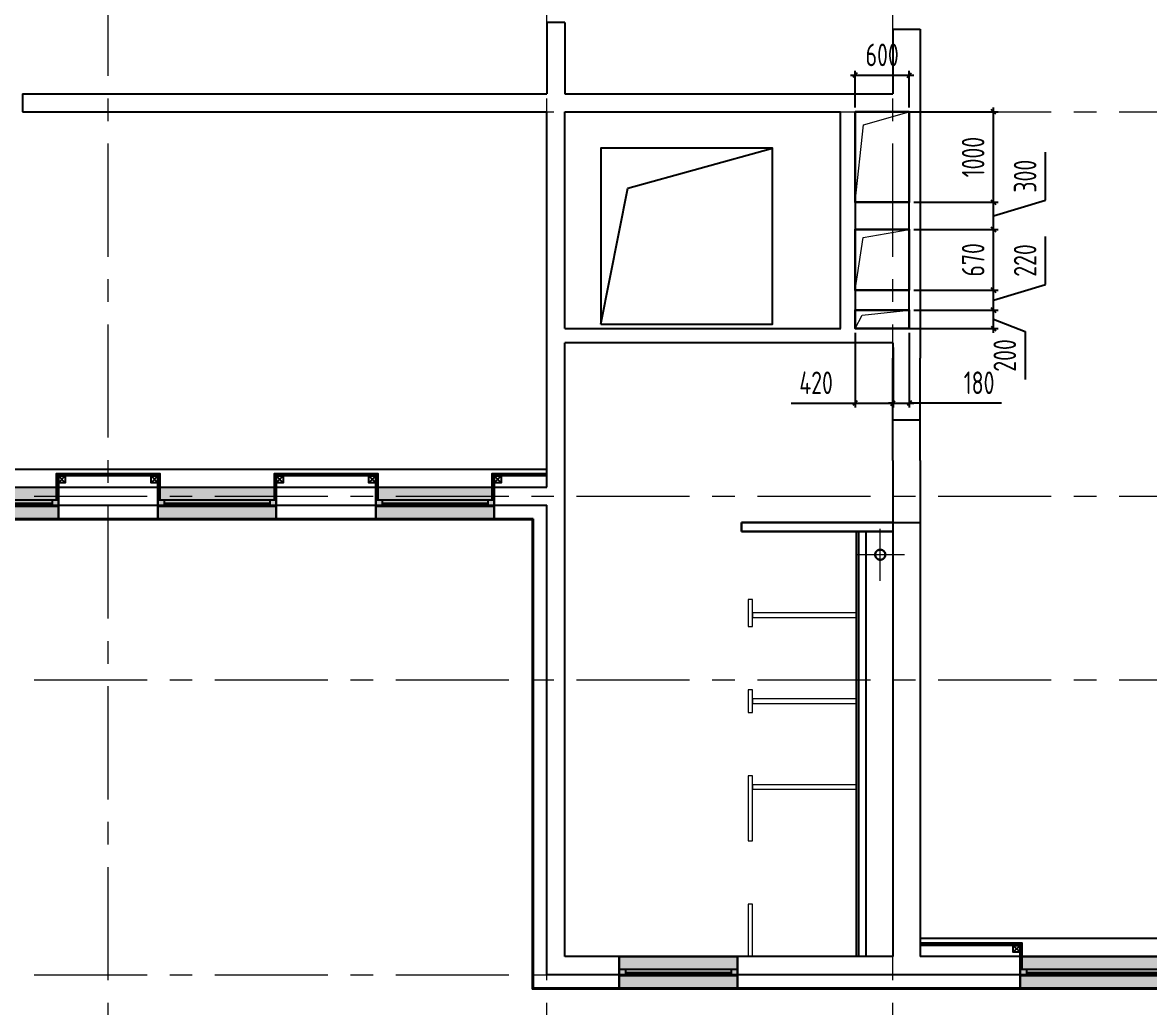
# Model space of a CAD drawing. Header units: millimetres. Extents: x -185251 to 7892985, y -102157 to 319855.
# Drawn here: x -130611 to -118148, y 100464 to 111353 of the extents above; entities that cross this region are included whole.
import ezdxf
from ezdxf import colors
from ezdxf.entities.mleader import LeaderData, LeaderLine
from ezdxf.math import Vec2, Vec3

# ---------------------------------------------------------------- set-up
doc = ezdxf.new("R2010")
doc.units = ezdxf.units.MM
doc.header["$LTSCALE"] = 10
doc.linetypes.add('CENTER', pattern=[2, 1.25, -0.25, 0.25, -0.25])
for name, color, linetype, lineweight in [('013', 7, 'Continuous', 13), ('АР_Оси', 142, 'Continuous', 9), ('АР_Перегородки газоблок', 165, 'Continuous', 30), ('АР_Перегородки сантехнические', 216, 'Continuous', 9)]:
    doc.layers.add(name, color=color, linetype=linetype, lineweight=lineweight)
doc.layers.add('Архитектура', color=251, linetype='Continuous')
doc.layers.get('0').off()
doc.layers.get('0').freeze()
doc.styles.add('ISOCPEUR', font='isocpeur.ttf', dxfattribs={"width": 0.7})
doc.styles.add('ГОСТ 2.304', font='isocpeur.ttf', dxfattribs={"width": 0.7})
doc.dimstyles.new('СПДС', dxfattribs={"dimscale": 100, "dimtxt": 2.5, "dimasz": 0.5, "dimexe": 0.5, "dimexo": 1, "dimgap": 1, "dimtad": 1, "dimdec": 0, "dimrnd": 5, "dimtxsty": 'ГОСТ 2.304', "dimblk": 'OBLIQUE', "dimcen": 2.5, "dimdle": 0.5, "dimadec": 0, "dimazin": 2, "dimtfac": 0.75, "dimtdec": 0, "dimtmove": 1, "dimatfit": 3, "dimfxl": 1, "dimtolj": 1, "dimarcsym": 1})

# ---------------------------------------------------------------- blocks, each defined once
blk = doc.blocks.new('_DOTSMALL')
at = {"color": 0, "linetype": 'ByBlock', "const_width": 0.5}
blk.add_lwpolyline([(-0.0625, 0, 1), (0.0625, 0, 1)], format="xyb", close=True, dxfattribs=at)
blk = doc.blocks.new('A$Ce02d65bd')
at = {"ltscale": 100}
for points in [[(0, 0), (0, 75), (75, 75), (75, 0), (0, 0)], [(0, 0), (75, 75)], [(0, 75), (75, 0)]]:
    blk.add_lwpolyline(points, dxfattribs=at)
blk = doc.blocks.new('A$C0e870455')
at = {"layer": 'АР_Оси', "linetype": 'CENTER', "ltscale": 1000}
for p, q in [((0, -288), (0, 288)), ((269, 0), (-269, 0))]:
    blk.add_line(p, q, dxfattribs=at)
at = {"layer": 'АР_Оси', "linetype": 'CENTER', "lineweight": 30, "ltscale": 1000}
blk.add_circle((0, 0), 56, dxfattribs=at)
blk = doc.blocks.new('*U108')
at = {"true_color": 0xffffff}
h = blk.add_hatch(color=7, dxfattribs=at)
h.dxf.hatch_style = 1
h.paths.add_polyline_path([(-1310, -140), (0, -140), (0, 220), (-1310, 220)])
at = {"lineweight": 30}
for p, q in [((-1310, -140), (-1310, 220)), ((0, -140), (0, 220))]:
    blk.add_line(p, q, dxfattribs=at)
for p, q in [((0, 220), (-1310, 220)), ((-1310, 70), (0, 70)), ((-1310, 0), (0, 0)), ((-1240, 0), (-1240, 70)), ((-1240, 35), (-70, 35)), ((-70, 0), (-70, 70)), ((-1310, -140), (0, -140)), ((-1310, -140), (-1310, -140)), ((-1310, -140), (-1310, -140)), ((0, -140), (0, -140)), ((0, -140), (0, -140))]:
    blk.add_line(p, q)
blk = doc.blocks.new('*U40')
at = {"true_color": 0xffffff}
h = blk.add_hatch(color=7, dxfattribs=at)
h.dxf.hatch_style = 1
h.paths.add_polyline_path([(-1600, -140), (0, -140), (0, 220), (-1600, 220)])
at = {"lineweight": 30}
for p, q in [((-1600, -140), (-1600, 220)), ((0, -140), (0, 220))]:
    blk.add_line(p, q, dxfattribs=at)
for p, q in [((0, 220), (-1600, 220)), ((-1600, 70), (0, 70)), ((-1600, 0), (0, 0)), ((-1530, 0), (-1530, 70)), ((-1530, 35), (-70, 35)), ((-70, 0), (-70, 70)), ((-1600, -140), (0, -140)), ((-1600, -140), (-1600, -140)), ((-1600, -140), (-1600, -140)), ((0, -140), (0, -140)), ((0, -140), (0, -140))]:
    blk.add_line(p, q)
blk = doc.blocks.new('_Oblique')
at = {"color": 0, "linetype": 'ByBlock', "lineweight": -2}
blk.add_line((-0.5, -0.5), (0.5, 0.5), dxfattribs=at)
blk = doc.blocks.new('*D756')
at = {"layer": '013', "color": 0, "linetype": 'ByBlock', "lineweight": -2, "transparency": 16777216}
for p, q in [((-121404, 107921), (-121404, 107095)), ((-120984, 107761), (-120984, 107095)), ((-122110, 107145), (-121404, 107145)), ((-121454, 107145), (-120934, 107145))]:
    blk.add_line(p, q, dxfattribs=at)
at = {"layer": 'Defpoints', "color": 0, "linetype": 'ByBlock', "transparency": 16777216}
for p in [(-121404, 107971), (-120984, 107811), (-120984, 107145)]:
    blk.add_point(p, dxfattribs=at)
at = {"layer": '013', "color": 0, "linetype": 'ByBlock', "lineweight": -2, "transparency": 16777216, "xscale": 50, "yscale": 50, "zscale": 50, "rotation": 180}
blk.add_blockref('_Oblique', (-121404, 107145), dxfattribs=at)
at = {"layer": '013', "color": 0, "linetype": 'ByBlock', "lineweight": -2, "transparency": 16777216, "xscale": 50, "yscale": 50, "zscale": 50}
blk.add_blockref('_Oblique', (-120984, 107145), dxfattribs=at)
at = {"layer": '013', "color": 0, "linetype": 'ByBlock', "transparency": 16777216, "insert": (-121835, 107370), "char_height": 250, "attachment_point": 5, "style": 'ГОСТ 2.304'}
blk.add_mtext('\\A1;420', dxfattribs=at)
blk = doc.blocks.new('*D757')
at = {"layer": '013', "color": 0, "linetype": 'ByBlock', "lineweight": -2, "transparency": 16777216}
for p, q in [((-119873, 107921), (-119873, 108223)), ((-120754, 108173), (-119823, 108173)), ((-119873, 108072), (-119523, 107938)), ((-120754, 107971), (-119823, 107971)), ((-119523, 107938), (-119523, 107405))]:
    blk.add_line(p, q, dxfattribs=at)
at = {"layer": 'Defpoints', "color": 0, "linetype": 'ByBlock', "transparency": 16777216}
for p in [(-120804, 108173), (-119873, 108173), (-120804, 107971)]:
    blk.add_point(p, dxfattribs=at)
at = {"layer": '013', "color": 0, "linetype": 'ByBlock', "lineweight": -2, "transparency": 16777216, "xscale": 50, "yscale": 50, "zscale": 50}
for p, rotation in [((-119873, 108173), 90), ((-119873, 107971), 270)]:
    blk.add_blockref('_Oblique', p, dxfattribs=dict(at, rotation=rotation))
at = {"layer": '013', "color": 0, "linetype": 'ByBlock', "transparency": 16777216, "insert": (-119748, 107672), "char_height": 250, "attachment_point": 5, "rotation": 90, "style": 'ГОСТ 2.304'}
blk.add_mtext('\\A1;200', dxfattribs=at)
blk = doc.blocks.new('*D758')
at = {"layer": '013', "color": 0, "linetype": 'ByBlock', "lineweight": -2, "transparency": 16777216}
for p, q in [((-121404, 110415), (-121404, 110820)), ((-120804, 110415), (-120804, 110820)), ((-121454, 110770), (-120754, 110770))]:
    blk.add_line(p, q, dxfattribs=at)
at = {"layer": 'Defpoints', "color": 0, "linetype": 'ByBlock', "transparency": 16777216}
for p in [(-120804, 110770), (-121404, 110365), (-120804, 110365)]:
    blk.add_point(p, dxfattribs=at)
at = {"layer": '013', "color": 0, "linetype": 'ByBlock', "lineweight": -2, "transparency": 16777216, "xscale": 50, "yscale": 50, "zscale": 50, "rotation": 180}
blk.add_blockref('_Oblique', (-121404, 110770), dxfattribs=at)
at = {"layer": '013', "color": 0, "linetype": 'ByBlock', "lineweight": -2, "transparency": 16777216, "xscale": 50, "yscale": 50, "zscale": 50}
blk.add_blockref('_Oblique', (-120804, 110770), dxfattribs=at)
at = {"layer": '013', "color": 0, "linetype": 'ByBlock', "transparency": 16777216, "insert": (-121104, 110995), "char_height": 250, "attachment_point": 5, "style": 'ГОСТ 2.304'}
blk.add_mtext('\\A1;600', dxfattribs=at)
blk = doc.blocks.new('*D686')
at = {"layer": '013', "color": 0, "linetype": 'ByBlock', "lineweight": -2, "transparency": 16777216}
for p, q in [((-120804, 107922), (-120804, 107095)), ((-120984, 107761), (-120984, 107095)), ((-120984, 107145), (-121034, 107145)), ((-120984, 107145), (-120804, 107145)), ((-120984, 107145), (-120804, 107145)), ((-120804, 107145), (-120754, 107145)), ((-119783, 107145), (-120804, 107145))]:
    blk.add_line(p, q, dxfattribs=at)
at = {"layer": 'Defpoints', "color": 0, "linetype": 'ByBlock', "transparency": 16777216}
for p in [(-120804, 107972), (-120984, 107811), (-120804, 107145)]:
    blk.add_point(p, dxfattribs=at)
at = {"layer": '013', "color": 0, "linetype": 'ByBlock', "lineweight": -2, "transparency": 16777216, "xscale": 50, "yscale": 50, "zscale": 50}
blk.add_blockref('_Oblique', (-120984, 107145), dxfattribs=at)
at = {"layer": '013', "color": 0, "linetype": 'ByBlock', "lineweight": -2, "transparency": 16777216, "xscale": 50, "yscale": 50, "zscale": 50, "rotation": 180}
blk.add_blockref('_Oblique', (-120804, 107145), dxfattribs=at)
at = {"layer": '013', "color": 0, "linetype": 'ByBlock', "transparency": 16777216, "insert": (-120032, 107370), "char_height": 250, "attachment_point": 5, "style": 'ГОСТ 2.304'}
blk.add_mtext('\\A1;180', dxfattribs=at)
blk = doc.blocks.new('*D676')
at = {"layer": '013', "color": 0, "linetype": 'ByBlock', "lineweight": -2, "transparency": 16777216}
for p, q in [((-119298, 108456), (-119298, 108988)), ((-119873, 108283), (-119298, 108456)), ((-119873, 108123), (-119873, 108444)), ((-120754, 108394), (-119823, 108394)), ((-120754, 108173), (-119823, 108173))]:
    blk.add_line(p, q, dxfattribs=at)
at = {"layer": 'Defpoints', "color": 0, "linetype": 'ByBlock', "transparency": 16777216}
for p in [(-120804, 108394), (-119873, 108394), (-120804, 108173)]:
    blk.add_point(p, dxfattribs=at)
at = {"layer": '013', "color": 0, "linetype": 'ByBlock', "lineweight": -2, "transparency": 16777216, "xscale": 50, "yscale": 50, "zscale": 50}
for p, rotation in [((-119873, 108394), 90), ((-119873, 108173), 270)]:
    blk.add_blockref('_Oblique', p, dxfattribs=dict(at, rotation=rotation))
at = {"layer": '013', "color": 0, "linetype": 'ByBlock', "transparency": 16777216, "insert": (-119523, 108722), "char_height": 250, "attachment_point": 5, "rotation": 90, "style": 'ГОСТ 2.304'}
blk.add_mtext('\\A1;220', dxfattribs=at)
blk = doc.blocks.new('*D677')
at = {"layer": '013', "color": 0, "linetype": 'ByBlock', "lineweight": -2, "transparency": 16777216}
for p, q in [((-120754, 109065), (-119823, 109065)), ((-119873, 108344), (-119873, 109115)), ((-120754, 108394), (-119823, 108394))]:
    blk.add_line(p, q, dxfattribs=at)
at = {"layer": 'Defpoints', "color": 0, "linetype": 'ByBlock', "transparency": 16777216}
for p in [(-120804, 109065), (-119873, 109065), (-120804, 108394)]:
    blk.add_point(p, dxfattribs=at)
at = {"layer": '013', "color": 0, "linetype": 'ByBlock', "lineweight": -2, "transparency": 16777216, "xscale": 50, "yscale": 50, "zscale": 50}
for p, rotation in [((-119873, 109065), 90), ((-119873, 108394), 270)]:
    blk.add_blockref('_Oblique', p, dxfattribs=dict(at, rotation=rotation))
at = {"layer": '013', "color": 0, "linetype": 'ByBlock', "transparency": 16777216, "insert": (-120098, 108729), "char_height": 250, "attachment_point": 5, "rotation": 90, "style": 'ГОСТ 2.304'}
blk.add_mtext('\\A1;670', dxfattribs=at)
blk = doc.blocks.new('*D678')
at = {"layer": '013', "color": 0, "linetype": 'ByBlock', "lineweight": -2, "transparency": 16777216}
for p, q in [((-119298, 109388), (-119298, 109920)), ((-120754, 109365), (-119823, 109365)), ((-119873, 109015), (-119873, 109415)), ((-119873, 109215), (-119298, 109388)), ((-120754, 109065), (-119823, 109065))]:
    blk.add_line(p, q, dxfattribs=at)
at = {"layer": 'Defpoints', "color": 0, "linetype": 'ByBlock', "transparency": 16777216}
for p in [(-120804, 109365), (-119873, 109365), (-120804, 109065)]:
    blk.add_point(p, dxfattribs=at)
at = {"layer": '013', "color": 0, "linetype": 'ByBlock', "lineweight": -2, "transparency": 16777216, "xscale": 50, "yscale": 50, "zscale": 50}
for p, rotation in [((-119873, 109365), 90), ((-119873, 109065), 270)]:
    blk.add_blockref('_Oblique', p, dxfattribs=dict(at, rotation=rotation))
at = {"layer": '013', "color": 0, "linetype": 'ByBlock', "transparency": 16777216, "insert": (-119523, 109654), "char_height": 250, "attachment_point": 5, "rotation": 90, "style": 'ГОСТ 2.304'}
blk.add_mtext('\\A1;300', dxfattribs=at)
blk = doc.blocks.new('*D679')
at = {"layer": '013', "color": 0, "linetype": 'ByBlock', "lineweight": -2, "transparency": 16777216}
for p, q in [((-120754, 110365), (-119823, 110365)), ((-119873, 109315), (-119873, 110415)), ((-120754, 109365), (-119823, 109365))]:
    blk.add_line(p, q, dxfattribs=at)
at = {"layer": 'Defpoints', "color": 0, "linetype": 'ByBlock', "transparency": 16777216}
for p in [(-120804, 110365), (-119873, 110365), (-120804, 109365)]:
    blk.add_point(p, dxfattribs=at)
at = {"layer": '013', "color": 0, "linetype": 'ByBlock', "lineweight": -2, "transparency": 16777216, "xscale": 50, "yscale": 50, "zscale": 50}
for p, rotation in [((-119873, 110365), 90), ((-119873, 109365), 270)]:
    blk.add_blockref('_Oblique', p, dxfattribs=dict(at, rotation=rotation))
at = {"layer": '013', "color": 0, "linetype": 'ByBlock', "transparency": 16777216, "insert": (-120098, 109865), "char_height": 250, "attachment_point": 5, "rotation": 90, "style": 'ГОСТ 2.304'}
blk.add_mtext('\\A1;1000', dxfattribs=at)

msp = doc.modelspace()

# ---------------------------------------------------------------- linework, layer by layer
at = {"layer": '013', "color": 1, "linetype": 'ByBlock'}
for points in [[(-121404.4, 109365.2), (-121309, 110222.1), (-120804.3, 110365.9)], [(-121404.4, 108393.7), (-121313.5, 108976), (-120804.1, 109065.2)], [(-121402.6, 107971.5), (-121325.3, 108118.2), (-120804.1, 108173)]]:
    msp.add_lwpolyline(points, dxfattribs=at)
at = {"layer": '013', "color": 1, "linetype": 'ByBlock', "lineweight": 30}
for points in [[(-120804.3, 110365.2), (-121404.4, 110365.2), (-121404.4, 109365.2), (-120804.3, 109365.2)], [(-120804.1, 108393.7), (-121404.4, 108393.7), (-121404.4, 109065.2), (-120804.1, 109065.2)], [(-120804.1, 107971.5), (-121404.4, 107971.5), (-121404.4, 108173), (-120804.1, 108173)]]:
    msp.add_lwpolyline(points, close=True, dxfattribs=at)
at = {"layer": 'АР_Оси', "linetype": 'CENTER', "ltscale": 100}
for p, q in [((-129664.3, 92764), (-129664.3, 127071.4)), ((-124814.3, 92764), (-124814.3, 127071.4)), ((-120984.3, 92764), (-120984.3, 127071.4)), ((-176483.7, 110365.2), (-101315.8, 110365.2)), ((-176483.7, 106115.2), (-101315.8, 106115.2)), ((-176483.7, 104085.2), (-101315.8, 104085.2)), ((-176483.7, 100825.2), (-101315.8, 100825.2))]:
    msp.add_line(p, q, dxfattribs=at)
at = {"layer": 'АР_Перегородки газоблок', "ltscale": 100}
for points in [[(-120984.3, 105826.5), (-122661.5, 105825.2)], [(-122661.5, 105725.2), (-122661.5, 105825.2)], [(-120984.3, 105726.5), (-122661.5, 105725.2)]]:
    msp.add_lwpolyline(points, dxfattribs=at)
at = {"layer": 'АР_Перегородки газоблок', "color": 0, "lineweight": 25, "ltscale": 100}
for points in [[(-121361.5, 101025.2), (-121361.5, 105726.5)], [(-121284.5, 105726.5), (-121284.5, 101025.2)]]:
    msp.add_lwpolyline(points, dxfattribs=at)
at = {"layer": 'АР_Перегородки сантехнические', "lineweight": 0}
for points in [[(-122586.5, 104675.2), (-122536.5, 104675.2), (-122536.5, 104975.2), (-122586.5, 104975.2)], [(-121386.5, 104775.2), (-121386.5, 104825.2), (-122536.5, 104825.2), (-122536.5, 104775.2)], [(-122586.5, 103725.2), (-122536.5, 103725.2), (-122536.5, 103975.2), (-122586.5, 103975.2)], [(-121386.5, 103825.2), (-121386.5, 103875.2), (-122536.5, 103875.2), (-122536.5, 103825.2)], [(-122586.5, 102304.8), (-122536.5, 102304.8), (-122536.5, 103025.2), (-122586.5, 103025.2)], [(-121386.5, 102875.2), (-121386.5, 102925.2), (-122536.5, 102925.2), (-122536.5, 102875.2)], [(-122586.5, 101025.2), (-122536.5, 101025.2), (-122536.5, 101604.8), (-122586.5, 101604.8)]]:
    msp.add_lwpolyline(points, close=True, dxfattribs=at)
at = {"layer": 'Архитектура', "lineweight": 25, "transparency": 33554684}
for p, q in [((-124814.3, 111352.7), (-124814.3, 110565.2)), ((-124614.3, 111352.7), (-124814.3, 111352.7)), ((-124614.3, 111352.7), (-124814.3, 111352.7)), ((-124614.3, 111352.7), (-124614.3, 110565.2)), ((-120984.3, 111277.7), (-120984.3, 110565.2)), ((-120984.3, 111277.7), (-120684.3, 111277.7)), ((-120684.3, 111277.7), (-120684.3, 110365.2)), ((-130610.9, 110565.3), (-130610.9, 110365.3)), ((-130610.9, 110565.2), (-124814.3, 110565.2)), ((-124614.3, 110565.2), (-121790.3, 110565.2)), ((-121964.4, 110565.2), (-120984.3, 110565.2)), ((-130610.9, 110365.3), (-124814.3, 110365.2)), ((-124814.3, 106215.2), (-124814.3, 110365.2)), ((-124614.3, 107971.5), (-124614.3, 110365.2)), ((-121404.4, 110365.2), (-120684.3, 110365.2)), ((-124614.3, 101025.2), (-124614.3, 107811.5)), ((-120984.3, 107811.5), (-120984.3, 107640.9)), ((-120984.3, 106510.9), (-120984.3, 107640.9)), ((-120684.3, 106510.9), (-120684.3, 107640.9)), ((-120984.3, 106510.9), (-120984.3, 101025.4)), ((-120684.3, 106510.9), (-120684.3, 101025.2)), ((-132610.9, 106415.3), (-124814.3, 106415.2)), ((-135992.2, 106215.2), (-124814.3, 106215.2)), ((-133349.6, 106015.2), (-124814.3, 106015.2)), ((-124814.3, 100825.2), (-124814.3, 106015.2)), ((-124964.3, 105865.2), (-133199.6, 105865.2)), ((-124974.3, 105855.2), (-133189.6, 105855.2)), ((-124974.3, 105855.2), (-124974.3, 100665.2)), ((-124964.3, 105865.2), (-124964.3, 100675.2)), ((-120987.8, 105826.5), (-120984.3, 101025.4)), ((-120983.7, 105826.5), (-120683.7, 105826.5)), ((-116874.3, 101225.2), (-120684.3, 101225.2)), ((-120984.3, 101025.2), (-124614.3, 101025.2)), ((-116874.3, 101025.2), (-120684.3, 101025.2)), ((-116934.3, 100825.2), (-124814.3, 100825.2)), ((-117094.3, 100665.2), (-124974.3, 100665.2)), ((-117084.3, 100675.2), (-124964.3, 100675.2))]:
    msp.add_line(p, q, dxfattribs=at)
for points in [[(-124614.3, 110365.2), (-121564.4, 110365.2)], [(-121964.4, 110365.2), (-121564.4, 110365.2)], [(-121964.4, 110365.2), (-121564.4, 110365.2)], [(-121564.4, 107971.5), (-121564.4, 110365.2)], [(-121404.4, 110365.2), (-121404.4, 107971.5)], [(-120804.1, 107972.2), (-120804.3, 110365.9)], [(-120684.3, 110365.9), (-120684.2, 107972.2)], [(-124214.3, 108016.5), (-123916.9, 109523.1), (-122316.3, 109965.2)], [(-124614.3, 107971.5), (-121562.6, 107971.5)], [(-121402.6, 107971.5), (-120684.3, 107971.5)], [(-120684.3, 107971.5), (-120684.3, 107640.9)], [(-120984.3, 107811.5), (-124614.3, 107811.5)], [(-120684.3, 106955.2), (-120984.3, 106955.2)], [(-129089.3, 106075.2), (-129089.3, 106364.4), (-130239.3, 106364.4), (-130239.3, 106075.2)], [(-129101.8, 106075.2), (-129101.8, 106351.9), (-130226.8, 106351.9), (-130226.8, 106075.2)], [(-129114.3, 106094.9), (-129114.3, 106339.4), (-130214.3, 106339.4), (-130214.3, 106132.5)], [(-126679.3, 106075.2), (-126679.3, 106364.4), (-127829.3, 106364.4), (-127829.3, 106075.2)], [(-126691.8, 106075.2), (-126691.8, 106351.9), (-127816.8, 106351.9), (-127816.8, 106075.2)], [(-126704.3, 106094.9), (-126704.3, 106339.4), (-127804.3, 106339.4), (-127804.3, 106132.5)], [(-124814.3, 106364.4), (-125419.3, 106364.4), (-125419.3, 106075.2)], [(-124814.3, 106351.9), (-125406.8, 106351.9), (-125406.8, 106075.2)], [(-124814.3, 106339.4), (-125394.3, 106339.4), (-125394.3, 106132.5)], [(-121386.5, 101025.2), (-121386.5, 105726.5)], [(-121361.5, 101025.2), (-121361.5, 105726.5)], [(-121286.5, 105726.5), (-121286.5, 101025.2)], [(-119554.3, 100885.2), (-119554.3, 101174.4), (-120679.3, 101174.4)], [(-119566.8, 100885.2), (-119566.8, 101161.9), (-120679.3, 101161.9)], [(-119579.3, 100904.9), (-119579.3, 101149.4), (-120679.3, 101149.4), (-120679.3, 101149.4)]]:
    msp.add_lwpolyline(points, dxfattribs=at)
msp.add_lwpolyline([(-124214.3, 108016.5), (-122316.3, 108016.5), (-122316.3, 109965.2), (-124214.3, 109965.2)], close=True, dxfattribs=at)

# ---------------------------------------------------------------- block references
at = {"layer": 'Архитектура', "lineweight": 25, "transparency": 33554684, "rotation": 180}
for p in [(-130139.3, 106339.4), (-129114.3, 106339.4), (-127729.3, 106339.4), (-126704.3, 106339.4), (-125319.3, 106339.4), (-119579.3, 101149.4)]:
    msp.add_blockref('A$Ce02d65bd', p, dxfattribs=at)
at = {"layer": 'Архитектура', "lineweight": 25, "transparency": 33554684, "xscale": -1, "rotation": 180}
for name, p in [('*U108', (-130214.3, 106075.2)), ('*U108', (-127804.3, 106075.2)), ('*U108', (-125394.3, 106075.2)), ('*U108', (-122704.3, 100885.2)), ('*U40', (-117979.3, 100885.2))]:
    msp.add_blockref(name, p, dxfattribs=at)
at = {"layer": 'Архитектура', "lineweight": 25, "transparency": 33554684}
msp.add_blockref('A$C0e870455', (-121125.3, 105469), dxfattribs=at)

# ---------------------------------------------------------------- dimensions: what is measured, and where the dimension line sits
at = {"layer": '013', "color": 1, "linetype": 'ByBlock'}
dim = msp.add_linear_dim(base=(-120804.3, 110770.2), p1=(-121404.4, 110365.2), p2=(-120804.3, 110365.2), dimstyle='СПДС', override={"dimasz": 0.5, "dimexe": 0.5, "dimexo": 0.5, "dimrnd": 5, "dimdle": 0.5}, dxfattribs=at)
dim.commit()
dim.dimension.update_dxf_attribs({"geometry": '*D758', "text_midpoint": (-121104.3, 110995.2)})
for base, p1, p2, picture, middle in [((-119872.6, 110365.2), (-120804.1, 109365.2), (-120804.1, 110365.2), '*D679', (-120097.6, 109865.2)), ((-119872.6, 109365.2), (-120804.1, 109065.2), (-120804.1, 109365.2), '*D678', (-119522.6, 109487.7)), ((-119872.6212, 109065.2277), (-120804.143, 108393.7068), (-120804.1185, 109065.2277), '*D677', (-120097.6212, 108729.4672)), ((-119872.6, 108393.7), (-120804.1, 108173), (-120804.1, 108393.7), '*D676', (-119522.6, 108555.9))]:
    dim = msp.add_linear_dim(base=base, p1=p1, p2=p2, angle=90, dimstyle='СПДС', override={"dimasz": 0.5, "dimexe": 0.5, "dimexo": 0.5, "dimrnd": 5, "dimdle": 0.5}, dxfattribs=at)
    dim.commit()
    dim.dimension.update_dxf_attribs({"geometry": picture, "text_midpoint": middle})
dim = msp.add_linear_dim(base=(-119872.6212, 108173.016), p1=(-120804.1163, 107971.4951), p2=(-120804.1163, 108173.016), angle=90, dimstyle='СПДС', override={"dimasz": 0.5, "dimexe": 0.5, "dimexo": 0.5, "dimrnd": 5, "dimdle": 0.5}, dxfattribs=at)
dim.commit()
dim.dimension.update_dxf_attribs({"geometry": '*D757', "text_midpoint": (-119522.6212, 107837.7846), "dimtype": 160})
for base, p1, p2, picture, middle in [((-120984.3, 107145.2), (-121404.4, 107971.5), (-120984.3, 107811.5), '*D756', (-121835.4, 107095.9)), ((-120804.1, 107145.2), (-120984.3, 107811.5), (-120804.1, 107972.2), '*D686', (-120032.1, 107145.2))]:
    dim = msp.add_linear_dim(base=base, p1=p1, p2=p2, dimstyle='СПДС', override={"dimasz": 0.5, "dimexe": 0.5, "dimexo": 0.5, "dimrnd": 5, "dimdle": 0.5}, dxfattribs=at)
    dim.commit()
    dim.dimension.update_dxf_attribs({"geometry": picture, "text_midpoint": middle, "dimtype": 160})

# ---------------------------------------------------------------- leaders
at = {"layer": 'Архитектура', "lineweight": 25, "transparency": 33554684}
ml = msp.add_multileader_mtext('Standard', dxfattribs=at)
ml.set_content('+13,700', color=256, style='ISOCPEUR')
ml.set_leader_properties(color=256, linetype='Continuous', lineweight=-1)
ml.set_arrow_properties(name='DOTSMALL')
ml.build(insert=Vec2(0, 0))
ml.multileader.update_dxf_attribs({"has_text_frame": 1, "text_left_attachment_type": 4, "text_right_attachment_type": 4, "dogleg_length": 100, "arrow_head_size": 180})
ctx = ml.context
ctx.base_point, ctx.char_height, ctx.arrow_head_size, ctx.landing_gap_size, ctx.plane_origin = Vec3(-153128.5, 305780.9), 250, 180, 50, Vec3(-155938.5, 304929.3)
ctx.left_attachment, ctx.right_attachment = 4, 4
notes = []
notes.append((ctx, [(0, (0, 0, 0), (0, 0), (1, 0), 1, [])]))
ctx.mtext.insert, ctx.mtext.width, ctx.mtext.line_spacing_style, ctx.mtext.flow_direction = Vec3(-153078.5, 306114.2), 852.697, 2, 5
ml = msp.add_multileader_mtext('Standard', dxfattribs=at)
ml.set_content('Л.2', color=256, style='ISOCPEUR')
ml.set_leader_properties(color=256, linetype='Continuous', lineweight=-1)
ml.set_arrow_properties(name='DOTSMALL')
ml.build(insert=Vec2(0, 0))
ml.multileader.update_dxf_attribs({"has_text_frame": 1, "text_left_attachment_type": 4, "text_right_attachment_type": 4, "dogleg_length": 100, "arrow_head_size": 180})
ctx = ml.context
ctx.base_point, ctx.char_height, ctx.arrow_head_size, ctx.landing_gap_size, ctx.plane_origin = Vec3(-155818.3, 305092.3, 0), 250, 180, 50, Vec3(-91789.1, 292800.5, 0)
ctx.left_attachment, ctx.right_attachment = 4, 4
notes.append((ctx, [(0, (0, 0, 0), (0, 0), (1, 0), 1, [])]))
ctx.mtext.insert, ctx.mtext.width, ctx.mtext.line_spacing_style, ctx.mtext.flow_direction = Vec3(-155768.3, 305425.7, 0), 852.697, 2, 5
ml = msp.add_multileader_mtext('Standard', dxfattribs=at)
ml.set_content('+15,850', color=256, style='ISOCPEUR')
ml.set_leader_properties(color=256, linetype='Continuous', lineweight=-1)
ml.set_arrow_properties(name='DOTSMALL')
ml.build(insert=Vec2(0, 0))
ml.multileader.update_dxf_attribs({"has_text_frame": 1, "text_left_attachment_type": 4, "text_right_attachment_type": 4, "dogleg_length": 100, "arrow_head_size": 180})
ctx = ml.context
ctx.base_point, ctx.char_height, ctx.arrow_head_size, ctx.landing_gap_size, ctx.plane_origin = Vec3(-153165, 299863.7), 250, 180, 50, Vec3(-154468.2, 298656.1)
ctx.left_attachment, ctx.right_attachment = 4, 4
notes.append((ctx, [(0, (0, 0, 0), (0, 0), (1, 0), 1, [])]))
ctx.mtext.insert, ctx.mtext.width, ctx.mtext.defined_height, ctx.mtext.line_spacing_style, ctx.mtext.flow_direction = Vec3(-153115, 300197), 696.035, 776.5, 2, 5
ml = msp.add_multileader_mtext('Standard', dxfattribs=at)
ml.set_content('+15,850', color=256, style='ISOCPEUR')
ml.set_leader_properties(color=256, linetype='Continuous', lineweight=-1)
ml.set_arrow_properties(name='DOTSMALL')
ml.build(insert=Vec2(0, 0))
ml.multileader.update_dxf_attribs({"has_text_frame": 1, "text_left_attachment_type": 4, "text_right_attachment_type": 4, "dogleg_length": 100, "arrow_head_size": 180})
ctx = ml.context
ctx.base_point, ctx.char_height, ctx.arrow_head_size, ctx.landing_gap_size, ctx.plane_origin = Vec3(-141689.6, 296695.6), 250, 180, 50, Vec3(-140764.6, 294352)
ctx.left_attachment, ctx.right_attachment = 4, 4
notes.append((ctx, [(0, (0, 0, 0), (0, 0), (1, 0), 1, [])]))
ctx.mtext.insert, ctx.mtext.width, ctx.mtext.line_spacing_style, ctx.mtext.flow_direction = Vec3(-141639.6, 297028.9), 852.697, 2, 5
ml = msp.add_multileader_mtext('Standard', dxfattribs=at)
ml.set_content('Л.2', color=256, style='ISOCPEUR')
ml.set_leader_properties(color=256, linetype='Continuous', lineweight=-1)
ml.set_arrow_properties(name='DOTSMALL')
ml.build(insert=Vec2(0, 0))
ml.multileader.update_dxf_attribs({"has_text_frame": 1, "text_left_attachment_type": 4, "text_right_attachment_type": 4, "dogleg_length": 100, "arrow_head_size": 180})
ctx = ml.context
ctx.base_point, ctx.char_height, ctx.arrow_head_size, ctx.landing_gap_size, ctx.plane_origin = Vec3(-155501.4, 214032.7, 0), 250, 180, 50, Vec3(-129706.2, 200566.2, 0)
ctx.left_attachment, ctx.right_attachment = 4, 4
notes.append((ctx, [(0, (0, 0, 0), (0, 0), (1, 0), 1, [])]))
ctx.mtext.insert, ctx.mtext.width, ctx.mtext.line_spacing_style, ctx.mtext.flow_direction = Vec3(-155451.4, 214366, 0), 852.697, 2, 5
ml = msp.add_multileader_mtext('Standard', dxfattribs=at)
ml.set_content('+9,800', color=256, style='ISOCPEUR')
ml.set_leader_properties(color=256, linetype='Continuous', lineweight=-1)
ml.set_arrow_properties(name='DOTSMALL')
ml.build(insert=Vec2(0, 0))
ml.multileader.update_dxf_attribs({"has_text_frame": 1, "text_left_attachment_type": 4, "text_right_attachment_type": 4, "dogleg_length": 100, "arrow_head_size": 180})
ctx = ml.context
ctx.base_point, ctx.char_height, ctx.arrow_head_size, ctx.landing_gap_size, ctx.plane_origin = Vec3(-152582.7, 213955.7), 250, 180, 50, Vec3(-155731.7, 213023.6)
ctx.left_attachment, ctx.right_attachment = 4, 4
notes.append((ctx, [(0, (0, 0, 0), (0, 0), (1, 0), 1, [])]))
ctx.mtext.insert, ctx.mtext.width, ctx.mtext.line_spacing_style, ctx.mtext.flow_direction = Vec3(-152532.7, 214289), 852.697, 2, 5
ml = msp.add_multileader_mtext('Standard', dxfattribs=at)
ml.set_content('+11,750', color=256, style='ISOCPEUR')
ml.set_leader_properties(color=256, linetype='Continuous', lineweight=-1)
ml.set_arrow_properties(name='DOTSMALL')
ml.build(insert=Vec2(0, 0))
ml.multileader.update_dxf_attribs({"has_text_frame": 1, "text_left_attachment_type": 4, "text_right_attachment_type": 4, "dogleg_length": 100, "arrow_head_size": 180})
ctx = ml.context
ctx.base_point, ctx.char_height, ctx.arrow_head_size, ctx.landing_gap_size, ctx.plane_origin = Vec3(-155526.1, 207799.1), 250, 180, 50, Vec3(-154118.5, 206726)
ctx.left_attachment, ctx.right_attachment = 4, 4
notes.append((ctx, [(0, (0, 0, 0), (0, 0), (1, 0), 1, [])]))
ctx.mtext.insert, ctx.mtext.width, ctx.mtext.defined_height, ctx.mtext.line_spacing_style, ctx.mtext.flow_direction = Vec3(-155476.1, 208132.4), 696.035, 912.5, 2, 5
ml = msp.add_multileader_mtext('Standard', dxfattribs=at)
ml.set_content('+12,200', color=256, style='ISOCPEUR')
ml.set_leader_properties(color=256, linetype='Continuous', lineweight=-1)
ml.set_arrow_properties(name='DOTSMALL')
ml.build(insert=Vec2(0, 0))
ml.multileader.update_dxf_attribs({"has_text_frame": 1, "text_left_attachment_type": 4, "text_right_attachment_type": 4, "dogleg_length": 100, "arrow_head_size": 180})
ctx = ml.context
ctx.base_point, ctx.char_height, ctx.arrow_head_size, ctx.landing_gap_size, ctx.plane_origin, ctx.plane_x_axis, ctx.plane_y_axis = Vec3(-129137.5, 200772), 250, 180, 50, Vec3(-116989.9, 226007.9), Vec3(0, 1), Vec3(-1, 0)
ctx.left_attachment, ctx.right_attachment = 4, 4
notes.append((ctx, [(0, (0, 0, 0), (0, 0), (1, 0), 1, [])]))
ctx.mtext.insert, ctx.mtext.text_direction, ctx.mtext.rotation, ctx.mtext.width, ctx.mtext.line_spacing_style, ctx.mtext.flow_direction = Vec3(-129470.8, 200822), Vec3(0, 1), 1.5707963, 852.697, 2, 5
ml = msp.add_multileader_mtext('Standard', dxfattribs=at)
ml.set_content('+12,200', color=256, style='ISOCPEUR')
ml.set_leader_properties(color=256, linetype='Continuous', lineweight=-1)
ml.set_arrow_properties(name='DOTSMALL')
ml.build(insert=Vec2(0, 0))
ml.multileader.update_dxf_attribs({"has_text_frame": 1, "text_left_attachment_type": 4, "text_right_attachment_type": 4, "dogleg_length": 100, "arrow_head_size": 180})
ctx = ml.context
ctx.base_point, ctx.char_height, ctx.arrow_head_size, ctx.landing_gap_size, ctx.plane_origin, ctx.plane_x_axis, ctx.plane_y_axis = Vec3(-138764.9, 200664.9), 250, 180, 50, Vec3(-126617.4, 225900.8), Vec3(0, 1), Vec3(-1, 0)
ctx.left_attachment, ctx.right_attachment = 4, 4
notes.append((ctx, [(0, (0, 0, 0), (0, 0), (1, 0), 1, [])]))
ctx.mtext.insert, ctx.mtext.text_direction, ctx.mtext.rotation, ctx.mtext.width, ctx.mtext.line_spacing_style, ctx.mtext.flow_direction = Vec3(-139098.3, 200714.9), Vec3(0, 1), 1.5707963, 852.697, 2, 5
ml = msp.add_multileader_mtext('Standard', dxfattribs=at)
ml.set_content('+12,200', color=256, style='ISOCPEUR')
ml.set_leader_properties(color=256, linetype='Continuous', lineweight=-1)
ml.set_arrow_properties(name='DOTSMALL')
ml.build(insert=Vec2(0, 0))
ml.multileader.update_dxf_attribs({"has_text_frame": 1, "text_left_attachment_type": 4, "text_right_attachment_type": 4, "dogleg_length": 100, "arrow_head_size": 180})
ctx = ml.context
ctx.base_point, ctx.char_height, ctx.arrow_head_size, ctx.landing_gap_size, ctx.plane_origin = Vec3(-159917.7, 188208.1), 250, 180, 50, Vec3(-134681.8, 176585)
ctx.left_attachment, ctx.right_attachment = 4, 4
notes.append((ctx, [(0, (0, 0, 0), (0, 0), (1, 0), 1, [])]))
ctx.mtext.insert, ctx.mtext.width, ctx.mtext.line_spacing_style, ctx.mtext.flow_direction = Vec3(-159867.7, 188541.4), 852.697, 2, 5
ml = msp.add_multileader_mtext('Standard', dxfattribs=at)
ml.set_content('+12,650', color=256, style='ISOCPEUR')
ml.set_leader_properties(color=256, linetype='Continuous', lineweight=-1)
ml.set_arrow_properties(name='DOTSMALL')
ml.build(insert=Vec2(0, 0))
ml.multileader.update_dxf_attribs({"has_text_frame": 1, "text_left_attachment_type": 4, "text_right_attachment_type": 4, "dogleg_length": 100, "arrow_head_size": 180})
ctx = ml.context
ctx.base_point, ctx.char_height, ctx.arrow_head_size, ctx.landing_gap_size, ctx.plane_origin = Vec3(-159917.7, 187623.8), 250, 180, 50, Vec3(-134681.8, 176000.7)
ctx.left_attachment, ctx.right_attachment = 4, 4
notes.append((ctx, [(0, (0, 0, 0), (0, 0), (1, 0), 1, [])]))
ctx.mtext.insert, ctx.mtext.width, ctx.mtext.line_spacing_style, ctx.mtext.flow_direction = Vec3(-159867.7, 187957.1), 852.697, 2, 5
ml = msp.add_multileader_mtext('Standard', dxfattribs=at)
ml.set_content('Л.2', color=256, style='ISOCPEUR')
ml.set_leader_properties(color=256, linetype='Continuous', lineweight=-1)
ml.set_arrow_properties(name='DOTSMALL')
ml.build(insert=Vec2(0, 0))
ml.multileader.update_dxf_attribs({"has_text_frame": 1, "text_left_attachment_type": 4, "text_right_attachment_type": 4, "dogleg_length": 100, "arrow_head_size": 180})
ctx = ml.context
ctx.base_point, ctx.char_height, ctx.arrow_head_size, ctx.landing_gap_size, ctx.plane_origin = Vec3(-159220.3, 121413.8, 0), 250, 180, 50, Vec3(-133439.1, 107952.3, 0)
ctx.left_attachment, ctx.right_attachment = 4, 4
notes.append((ctx, [(0, (0, 0, 0), (0, 0), (1, 0), 1, [])]))
ctx.mtext.insert, ctx.mtext.width, ctx.mtext.line_spacing_style, ctx.mtext.flow_direction = Vec3(-159170.3, 121747.1, 0), 852.697, 2, 5
ml = msp.add_multileader_mtext('Standard', dxfattribs=at)
ml.set_content('Л.1', color=256, style='ISOCPEUR')
ml.set_leader_properties(color=256, linetype='Continuous', lineweight=-1)
ml.set_arrow_properties(name='DOTSMALL')
ml.build(insert=Vec2(0, 0))
ml.multileader.update_dxf_attribs({"has_text_frame": 1, "text_left_attachment_type": 4, "text_right_attachment_type": 4, "dogleg_length": 100, "arrow_head_size": 180})
ctx = ml.context
ctx.base_point, ctx.char_height, ctx.arrow_head_size, ctx.landing_gap_size, ctx.plane_origin = Vec3(-120575.5, 121398.5, 0), 250, 180, 50, Vec3(-95172.3, 108256.4, 0)
ctx.left_attachment, ctx.right_attachment = 4, 4
notes.append((ctx, [(0, (0, 0, 0), (0, 0), (1, 0), 1, [])]))
ctx.mtext.insert, ctx.mtext.width, ctx.mtext.defined_height, ctx.mtext.line_spacing_style, ctx.mtext.flow_direction = Vec3(-120525.5, 121731.8, 0), 852.697, 406.6, 2, 5
ml = msp.add_multileader_mtext('Standard', dxfattribs=at)
ml.set_content('+5,900', color=256, style='ISOCPEUR')
ml.set_leader_properties(color=256, linetype='Continuous', lineweight=-1)
ml.set_arrow_properties(name='DOTSMALL')
ml.build(insert=Vec2(0, 0))
ml.multileader.update_dxf_attribs({"has_text_frame": 1, "text_left_attachment_type": 4, "text_right_attachment_type": 4, "dogleg_length": 100, "arrow_head_size": 180})
ctx = ml.context
ctx.base_point, ctx.char_height, ctx.arrow_head_size, ctx.landing_gap_size, ctx.plane_origin = Vec3(-156595.8, 120962.8), 250, 180, 50, Vec3(-158757, 120371.5)
ctx.left_attachment, ctx.right_attachment = 4, 4
notes.append((ctx, [(0, (0, 0, 0), (0, 0), (1, 0), 1, [])]))
ctx.mtext.insert, ctx.mtext.width, ctx.mtext.line_spacing_style, ctx.mtext.flow_direction = Vec3(-156545.8, 121296.1), 852.697, 2, 5
ml = msp.add_multileader_mtext('Standard', dxfattribs=at)
ml.set_content('+5,900', color=256, style='ISOCPEUR')
ml.set_leader_properties(color=256, linetype='Continuous', lineweight=-1)
ml.set_arrow_properties(name='DOTSMALL')
ml.build(insert=Vec2(0, 0))
ml.multileader.update_dxf_attribs({"has_text_frame": 1, "text_left_attachment_type": 4, "text_right_attachment_type": 4, "dogleg_length": 100, "arrow_head_size": 180})
ctx = ml.context
ctx.base_point, ctx.char_height, ctx.arrow_head_size, ctx.landing_gap_size, ctx.plane_origin = Vec3(-156595.8, 120962.8), 250, 180, 50, Vec3(-158757, 120371.5)
ctx.left_attachment, ctx.right_attachment = 4, 4
notes.append((ctx, [(0, (0, 0, 0), (0, 0), (1, 0), 1, [])]))
ctx.mtext.insert, ctx.mtext.width, ctx.mtext.line_spacing_style, ctx.mtext.flow_direction = Vec3(-156545.8, 121296.1), 852.697, 2, 5
ml = msp.add_multileader_mtext('Standard', dxfattribs=at)
ml.set_content('+7,850', color=256, style='ISOCPEUR')
ml.set_leader_properties(color=256, linetype='Continuous', lineweight=-1)
ml.set_arrow_properties(name='DOTSMALL')
ml.build(insert=Vec2(0, 0))
ml.multileader.update_dxf_attribs({"has_text_frame": 1, "text_left_attachment_type": 4, "text_right_attachment_type": 4, "dogleg_length": 100, "arrow_head_size": 180})
ctx = ml.context
ctx.base_point, ctx.char_height, ctx.arrow_head_size, ctx.landing_gap_size, ctx.plane_origin = Vec3(-120571.4, 115387.1), 250, 180, 50, Vec3(-118650.8, 112977.1)
ctx.left_attachment, ctx.right_attachment = 4, 4
notes.append((ctx, [(0, (0, 0, 0), (0, 0), (1, 0), 1, [])]))
ctx.mtext.insert, ctx.mtext.width, ctx.mtext.line_spacing_style, ctx.mtext.flow_direction = Vec3(-120521.4, 115720.4), 555.243, 2, 5
ml = msp.add_multileader_mtext('Standard', dxfattribs=at)
ml.set_content('+7,850', color=256, style='ISOCPEUR')
ml.set_leader_properties(color=256, linetype='Continuous', lineweight=-1)
ml.set_arrow_properties(name='DOTSMALL')
ml.build(insert=Vec2(0, 0))
ml.multileader.update_dxf_attribs({"has_text_frame": 1, "text_left_attachment_type": 4, "text_right_attachment_type": 4, "dogleg_length": 100, "arrow_head_size": 180})
ctx = ml.context
ctx.base_point, ctx.char_height, ctx.arrow_head_size, ctx.landing_gap_size, ctx.plane_origin = Vec3(-159260.6, 115196.7), 250, 180, 50, Vec3(-158081.6, 113958.6)
ctx.left_attachment, ctx.right_attachment = 4, 4
notes.append((ctx, [(0, (0, 0, 0), (0, 0), (1, 0), 1, [])]))
ctx.mtext.insert, ctx.mtext.width, ctx.mtext.line_spacing_style, ctx.mtext.flow_direction = Vec3(-159210.6, 115530.1), 852.697, 2, 5
ml = msp.add_multileader_mtext('Standard', dxfattribs=at)
ml.set_content('+8,300', color=256, style='ISOCPEUR')
ml.set_leader_properties(color=256, linetype='Continuous', lineweight=-1)
ml.set_arrow_properties(name='DOTSMALL')
ml.build(insert=Vec2(0, 0))
ml.multileader.update_dxf_attribs({"has_text_frame": 1, "text_left_attachment_type": 4, "text_right_attachment_type": 4, "dogleg_length": 100, "arrow_head_size": 180})
ctx = ml.context
ctx.base_point, ctx.char_height, ctx.arrow_head_size, ctx.landing_gap_size, ctx.plane_origin, ctx.plane_x_axis, ctx.plane_y_axis = Vec3(-142531.2, 107842.9), 250, 180, 50, Vec3(-132553, 132311.8), Vec3(0, 1), Vec3(-1, 0)
ctx.left_attachment, ctx.right_attachment = 4, 4
notes.append((ctx, [(0, (0, 0, 0), (0, 0), (1, 0), 1, [])]))
ctx.mtext.insert, ctx.mtext.text_direction, ctx.mtext.rotation, ctx.mtext.width, ctx.mtext.line_spacing_style, ctx.mtext.flow_direction = Vec3(-142864.6, 107892.9), Vec3(0, 1), 1.5707963, 852.697, 2, 5
ml = msp.add_multileader_mtext('Standard', dxfattribs=at)
ml.set_content('+8,300', color=256, style='ISOCPEUR')
ml.set_leader_properties(color=256, linetype='Continuous', lineweight=-1)
ml.set_arrow_properties(name='DOTSMALL')
ml.build(insert=Vec2(0, 0))
ml.multileader.update_dxf_attribs({"has_text_frame": 1, "text_left_attachment_type": 4, "text_right_attachment_type": 4, "dogleg_length": 100, "arrow_head_size": 180})
ctx = ml.context
ctx.base_point, ctx.char_height, ctx.arrow_head_size, ctx.landing_gap_size, ctx.plane_origin, ctx.plane_x_axis, ctx.plane_y_axis = Vec3(-132882.9, 107842.9), 250, 180, 50, Vec3(-122904.6, 132311.8), Vec3(0, 1), Vec3(-1, 0)
ctx.left_attachment, ctx.right_attachment = 4, 4
notes.append((ctx, [(0, (0, 0, 0), (0, 0), (1, 0), 1, [])]))
ctx.mtext.insert, ctx.mtext.text_direction, ctx.mtext.rotation, ctx.mtext.width, ctx.mtext.line_spacing_style, ctx.mtext.flow_direction = Vec3(-133216.2, 107892.9), Vec3(0, 1), 1.5707963, 852.697, 2, 5
for ctx, leaders in notes:
    for number, flags, end, landing, length, lines in leaders:
        leader = LeaderData()
        leader.index, (leader.has_last_leader_line, leader.has_dogleg_vector, leader.attachment_direction) = number, flags
        leader.last_leader_point, leader.dogleg_vector, leader.dogleg_length = Vec3(end), Vec3(landing), length
        for number, points, colour, breaks in lines:
            line = LeaderLine()
            line.index, line.vertices, line.color, line.breaks = number, Vec3.list(points), colors.encode_raw_color(colour), breaks
            leader.lines.append(line)
        ctx.leaders.append(leader)

doc.saveas('drawing.dxf')
